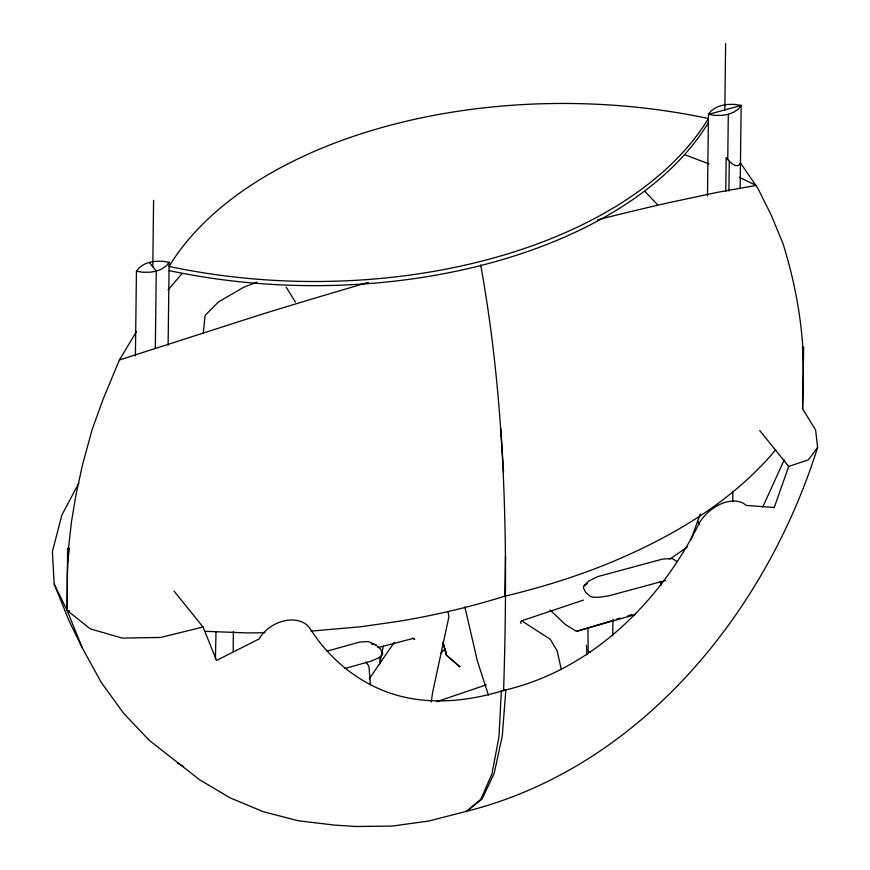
<?xml version="1.0" encoding="UTF-8"?>
<svg xmlns="http://www.w3.org/2000/svg" width="870" height="870" viewBox="0 0 870 870"><rect width="100%" height="100%" fill="white"/><g stroke="black" fill="none" stroke-linecap="round" stroke-linejoin="round"><path stroke-width="1.3" d="M817.604 447.441L808.415 459.849L788.688 466.418L774.235 507.525L746.155 505.394A33.691 22.218 -43.8 0 0 732.061 501.076L727.711 501.707A33.691 22.218 -43.8 0 0 699.676 522.261C660.526 602.127 590.284 671.466 501.359 690.943L498.956 736.912L491.963 773.854L480.849 799.247L466.363 811.362C639.852 767.829 765.698 613.013 817.604 447.441L815.625 430.041L802.608 408.824L803.652 347.25L802.782 346.978C800.443 311.841 793.473 277.138 782.967 243.546L771.364 215.412L757.803 188.192L740.457 162.962C737.129 170.096 728.799 161.157 726.178 157.568L725.765 191.52M216.01 631.761L215.412 659.145M233.377 631.685L233.16 651.391M135.405 355.83L136.438 271.233L139.156 267.699L143.561 264.676A26.372 15.54 0.7 0 1 149.292 262.425A26.372 15.54 0.7 0 1 155.926 261.294L162.733 261.239L169.128 262.272L168.117 345.194M152.783 266.753L153.599 200.339M155.328 348.359L156.274 271.081L149.292 262.425M503.599 690.291C508.189 548.209 506.035 405.235 480.686 264.948M707.484 195.957L708.474 114.383L711.192 110.86L715.597 107.836A26.372 15.54 0.7 0 1 721.328 105.585A26.372 15.54 0.7 0 1 727.962 104.444L734.769 104.4L741.164 105.422L740.142 188.67M724.819 109.903L725.634 43.5M727.755 159.58L728.31 114.231A26.372 15.54 0.7 0 0 734.041 111.98L738.445 108.957L741.164 105.422L708.474 114.383L714.879 115.416L721.676 115.362A26.372 15.54 0.7 0 0 728.31 114.231M728.897 191.008L729.267 161.178M587.913 627.77L588.153 651.402L590.295 652.424M612.687 635.839L612.969 619.918M732.714 501.849L732.899 491.343M310.884 631.12L360.735 626.759L397.981 621.441A542.108 319.41 0.7 0 0 504.741 596.189L505.546 556.137M802.608 408.824L803.325 372.501L802.782 346.978M136.394 331.72L119.407 360.006L103.345 398.58L92.1 429.682L82.53 464.776L76.103 494.116L71.47 521.815L68.48 548.317L67.316 573.482L67.142 610.479L82.324 647.976L101.203 682.352L123.562 713.226L149.151 740.261L199.415 779.618L230.158 797.888L263.186 811.656L298.138 820.758L334.635 825.108L356.135 826.5L392.12 826.065L428.812 821.041L466.951 811.199L482.154 798.888L494.203 773.234L502.284 735.998L505.851 689.703C468.691 701.655 427.899 705.842 390.325 693.194C357.168 681.884 329.056 658.438 310.34 629.01A30.287 22.152 -29.6 0 0 285.327 620.614L280.031 622.05A30.287 22.152 -29.6 0 0 259.108 638.939L216.565 660.439L203.025 626.998L174.043 591.111M68.306 554.103L67.74 561.563L69.372 548.437M203.297 333.308L205.059 315.462L218.479 301.944L243.741 287.231L257.096 282.13M431.237 702.014L432.564 692.727L448.931 616.678L447.985 611.719M379.461 664.593L383.322 646.062M690.726 540.074L700.307 514.018M677.186 561.574L672.162 558.507L662.657 559.062L597.788 576.582L589.066 580.812L584.172 585.651L583.368 587.794L585.695 592.426L590.317 596.407L593.536 597.244L599.8 597.222L608.598 595.874L665.68 580.464M784.261 459.795L762.783 506.949M78.855 483.035L61.879 515.062L52.396 551.547L54.19 584.096L69.263 621.321L82.324 647.976M169.128 262.272L166.409 265.796L162.005 268.819A26.372 15.54 0.7 0 1 156.274 271.081A26.372 15.54 0.7 0 1 149.64 272.212L142.843 272.267L136.438 271.233M369.195 678.948L394.219 642.397M168.051 289.884L182.069 273.615M775.736 449.768C731.268 502.925 669.596 538.367 606.205 564.347A542.108 319.41 0.7 0 1 504.752 596.189M445.212 648.661L440.731 653.424M669.954 559.051L687.354 547.023M584.172 585.651L587.152 583.629M486.286 684.842L436.805 701.677M583.531 600.072L521.739 620.788L520.401 622.202L521.01 623.42M119.407 360.006L261.207 314.462A472.693 33.484 -16.9 0 1 368.336 282.391M550.058 609.924L565.196 624.377L576.484 631.37L613.818 620.049M616.395 619.266L620.256 618.102M627.988 615.753L631.848 614.59M576.484 631.37L634.937 614.633M327.174 651.108L359.604 642.082L368.293 641.538L375.818 644.898L380.44 648.9L382.767 653.511L381.963 655.458L377.906 658.253L370.479 661.363L344.531 668.584M378.048 647.584L413.163 638.439L414.685 639.243L412.358 637.938M203.025 626.998L160.7 637.449L122.268 638.091L90.36 628.89L67.142 610.479L54.19 584.096M371.316 643.876L375.818 644.898M264.915 632.74L247.352 632.925L204.515 631.272M68.48 548.317L67.61 548.198L67.142 610.479L69.763 611.066M684.429 154.588L709.104 163.941M739.359 177.284L756.128 185.43L717.772 192.259L668.78 202.71A472.704 33.484 -16.9 0 0 597.527 219.816M177.708 763.186L183.494 766.622M521.772 620.919L550.264 639.254L557.246 651.195L561.313 669.65M443.406 643.332L446.44 655.143L459.73 666.692L446.44 655.143L442.765 642.277M644.953 191.476L657.535 204.744M759.706 430.53L788.688 466.418M365.878 661.972L368.956 666.344L370.468 685.114M286.132 287.1L295.485 302.129M697.468 520.945L699.208 524.49M660.21 581.356L661.461 585.162M488.462 695.282L477.228 660.428L464.863 606.912M379.777 657.883L380.538 661.874M445.44 649.857L446.44 655.143M802.564 353.383L803.206 359.908L802.477 347.435M500.805 428.605L503.567 472.084M586.423 645.344L586.956 654.827M708.376 122.692A424.234 249.962 0.7 0 1 169.03 270.57M708.419 118.537A424.234 249.962 0.7 0 0 169.074 266.416A424.234 249.962 0.7 0 0 708.419 118.537"/></g></svg>
